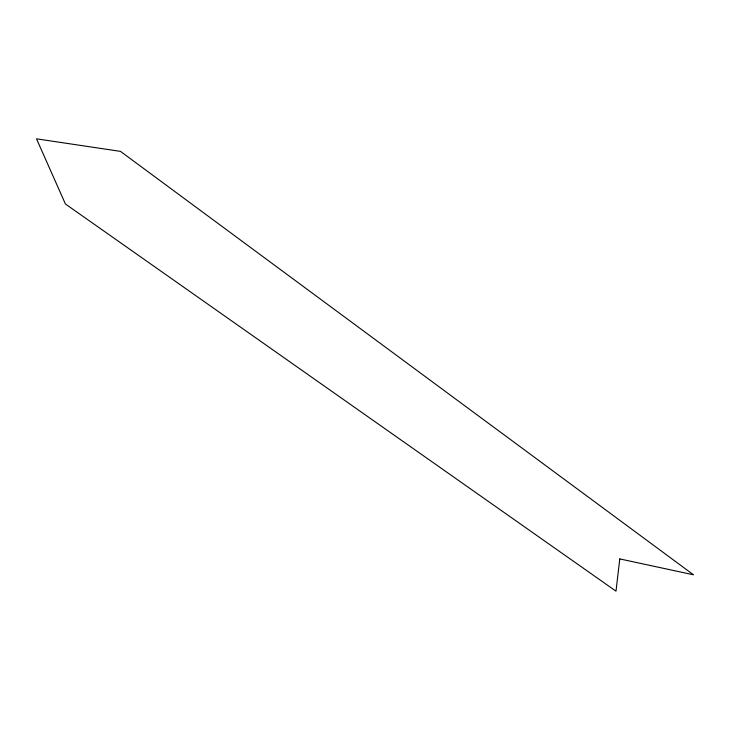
<?xml version="1.0" encoding="UTF-8"?>
<svg xmlns="http://www.w3.org/2000/svg" width="730" height="730" viewBox="0 0 730 730"><rect width="100%" height="100%" fill="white"/><g stroke="black" fill="none" stroke-linecap="round" stroke-linejoin="round"><path stroke-width="1.09" d="M619.788 558.915L615.992 591.172L65.417 203.989L36.5 138.828L120.496 151.375L693.5 574.802L619.788 558.915"/></g></svg>
